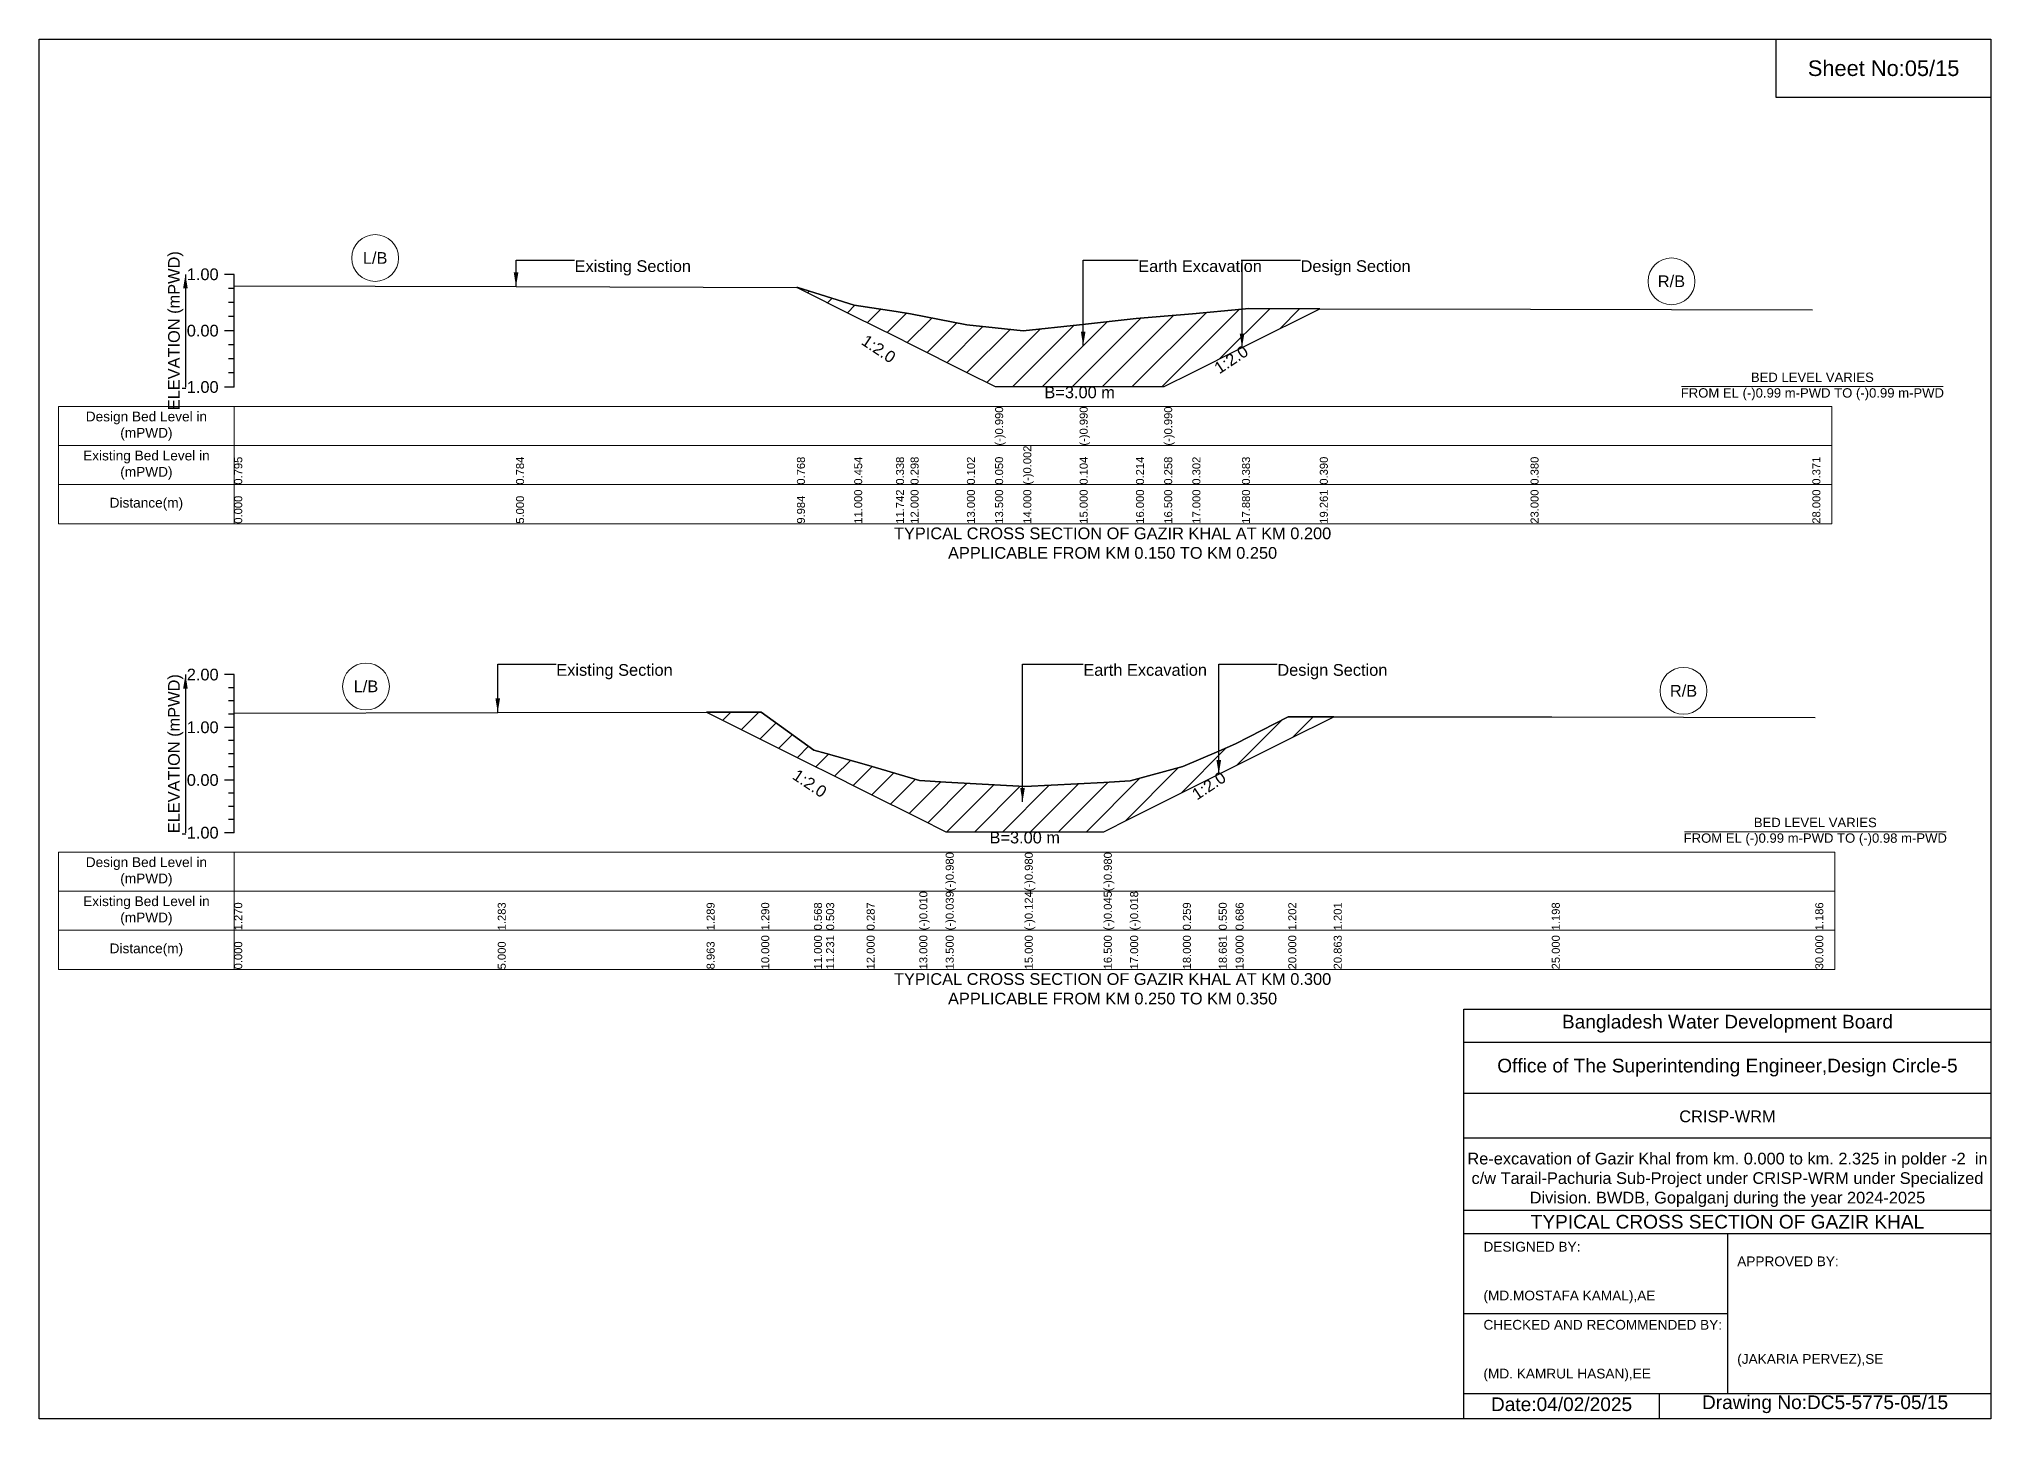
# Model space of a CAD drawing. Header units: inches. Extents: x 91000 to 258000, y -5656 to 9994.
# Drawn here: x 140000 to 148000, y -5656 to 0 of the extents above; entities that cross this region are included whole.
import ezdxf

# ---------------------------------------------------------------- set-up
doc = ezdxf.new("R2010")
doc.units = ezdxf.units.IN
doc.header["$LTSCALE"] = 7
doc.header["$MEASUREMENT"] = 0
for name, color, linetype, lineweight in [('Cross section Data Border', 7, 'Continuous', 9), ('Cross Section Labels', 7, 'Continuous', 9), ('Existing_Bed_Level for Xsection', 7, 'Continuous', 25)]:
    doc.layers.add(name, color=color, linetype=linetype, lineweight=lineweight)
doc.styles.get("Standard").update_dxf_attribs({"font": 'arial.ttf'})
doc.dimstyles.get("Standard").update_dxf_attribs({"dimtxt": 0.18, "dimasz": 0.18, "dimexe": 0.18, "dimexo": 0.0625, "dimgap": 0.09, "dimtad": 0, "dimtih": 1, "dimtoh": 1, "dimdec": 4, "dimzin": 0, "dimdsep": 46, "dimtxsty": 'Standard', "dimcen": 0.09, "dimadec": 0, "dimazin": 0, "dimtfac": 1, "dimtdec": 4, "dimtofl": 0, "dimtmove": 0, "dimatfit": 3, "dimfxl": 1, "dimtolj": 1, "dimtzin": 0, "dimarcsym": 0})

msp = doc.modelspace()

# ---------------------------------------------------------------- hatches: boundary and pattern name
at = {"layer": 'Existing_Bed_Level for Xsection'}
h = msp.add_hatch(dxfattribs=at)
h.set_pattern_fill('ANSI31', color=256, scale=693, style=0)
h.paths.add_polyline_path([(143106.3, -1018.1), (143110, -1020), (143341, -1135.5), (143512.4, -1221.2), (143572, -1251), (143803, -1366.5), (143918.5, -1424.2), (144034, -1424.2), (144265, -1424.2), (144496, -1424.2), (144611.5, -1424.2), (144727, -1366.5), (144930.4, -1264.8), (144958, -1251), (145249.3, -1105.3), (144958, -1104.5), (144930.4, -1107.1), (144727, -1125.8), (144611.5, -1135.9), (144496, -1146.1), (144265, -1171.5), (144034, -1196), (143918.5, -1184), (143803, -1172), (143572, -1126.7), (143512.4, -1117.4), (143341, -1090.7), (143110, -1018.1)])
h = msp.add_hatch(dxfattribs=at)
h.set_pattern_fill('ANSI31', color=256, scale=648, style=0)
h.paths.add_polyline_path([(142736, -2758.9), (142960, -2870.9), (143176, -2978.9), (143226, -3003.9), (143392, -3086.9), (143608, -3194.9), (143716, -3248.9), (144040, -3248.9), (144364, -3248.9), (144472, -3194.9), (144688, -3086.9), (144835.2, -3013.3), (144904, -2978.9), (145120, -2870.9), (145306.3, -2777.7), (145120, -2777.6), (144904, -2889), (144835.2, -2918.4), (144688, -2981.3), (144472, -3041.1), (144364, -3046.8), (144040, -3064), (143716, -3045.5), (143608, -3039.4), (143392, -2975.2), (143226, -2928.6), (143176, -2914.5), (142960, -2758.6)])

# ---------------------------------------------------------------- linework, layer by layer
for points in [[(140000, 0), (148000, 0), (148000, -5656), (140000, -5656)], [(147120, 0), (148000, 0), (148000, -240), (147120, -240)]]:
    msp.add_lwpolyline(points, close=True)
for points in [[(145840, -5656), (145840, -3976), (148000, -3976)], [(145840, -4112), (148000, -4112)], [(145840, -4320), (148000, -4320)], [(145840, -4504), (148000, -4504)], [(145840, -4800), (148000, -4800)], [(145840, -4896), (148000, -4896)], [(146920, -4896), (146920, -5552)], [(145840, -5224), (146920, -5224)], [(145840, -5552), (148000, -5552)], [(146640, -5552), (146640, -5656)]]:
    msp.add_lwpolyline(points)
at = {"layer": 'Cross section Data Border'}
for points in [[(140080, -1506.5), (147348, -1506.5), (147348, -1986.5), (140080, -1986.5)], [(140080, -3333.2), (147360, -3333.2), (147360, -3813.2), (140080, -3813.2)]]:
    msp.add_lwpolyline(points, close=True, dxfattribs=at)
for points in [[(140800, -1506.5), (140800, -1986.5)], [(140080, -1666.5), (147348, -1666.5)], [(140080, -1826.5), (147348, -1826.5)], [(140800, -3333.2), (140800, -3813.2)], [(140080, -3493.2), (147360, -3493.2)], [(140080, -3653.2), (147360, -3653.2)]]:
    msp.add_lwpolyline(points, dxfattribs=at)
at = {"layer": 'Cross Section Labels'}
for points in [[(146732.2, -1424.2), (147803.8, -1424.2)], [(146744.2, -3248.9), (147815.8, -3248.9)]]:
    msp.add_lwpolyline(points, dxfattribs=at)
for centre in [(141377.5, -897.7), (146690.5, -993.3), (141340, -2653.5), (146740, -2671.7)]:
    msp.add_circle(centre, 96, dxfattribs=at)
at = {"layer": 'Existing_Bed_Level for Xsection'}
for points in [[(140800, -964.5), (140760, -964.5)], [(140800, -1022.3), (140776, -1022.3)], [(140800, -1426.5), (140800, -1195.5), (140800, -964.5)], [(140800, -1011.9), (141955, -1014.4), (143106.3, -1018.1), (143110, -1018.1), (143341, -1090.7), (143512.4, -1117.4), (143572, -1126.7), (143803, -1172), (143918.5, -1184), (143918.5, -1184), (144034, -1196), (144265, -1171.5), (144265, -1171.5), (144496, -1146.1), (144611.5, -1135.9), (144611.5, -1135.9), (144727, -1125.8), (144930.4, -1107.1), (144958, -1104.5), (145249.3, -1105.3), (146113, -1107.8), (147268, -1109.8)], [(140800, -1080), (140776, -1080)], [(140800, -1195.5), (140760, -1195.5)], [(140800, -1137.8), (140776, -1137.8)], [(140800, -1253.3), (140776, -1253.3)], [(140800, -1311), (140776, -1311)], [(140800, -1426.5), (140760, -1426.5)], [(140800, -1368.8), (140776, -1368.8)], [(140800, -2605.2), (140760, -2605.2)], [(140800, -3253.2), (140800, -3037.2), (140800, -2821.2), (140800, -2605.2)], [(140800, -2659.2), (140776, -2659.2)], [(140800, -2713.2), (140776, -2713.2)], [(140800, -2767.2), (140776, -2767.2)], [(140800, -2762.9), (141880, -2760.1), (142736, -2758.9), (142960, -2758.6), (143176, -2914.5), (143226, -2928.6), (143392, -2975.2), (143608, -3039.4), (143716, -3045.5), (143716, -3045.5), (144040, -3064), (144040, -3064), (144364, -3046.8), (144364, -3046.8), (144472, -3041.1), (144688, -2981.3), (144835.2, -2918.4), (144904, -2889), (145120, -2777.6), (145306.3, -2777.7), (146200, -2778.4), (147280, -2781)], [(140800, -2821.2), (140760, -2821.2)], [(140800, -2875.2), (140776, -2875.2)], [(140800, -2929.2), (140776, -2929.2)], [(140800, -3037.2), (140760, -3037.2)], [(140800, -2983.2), (140776, -2983.2)], [(140800, -3091.2), (140776, -3091.2)], [(140800, -3145.2), (140776, -3145.2)], [(140800, -3199.2), (140776, -3199.2)], [(140800, -3253.2), (140760, -3253.2)]]:
    msp.add_lwpolyline(points, dxfattribs=at)
for points in [[(143106.3, -1018.1), (143110, -1020), (143341, -1135.5), (143512.4, -1221.2), (143572, -1251), (143803, -1366.5), (143918.5, -1424.2), (143918.5, -1424.2), (144034, -1424.2), (144265, -1424.2), (144265, -1424.2), (144496, -1424.2), (144611.5, -1424.2), (144611.5, -1424.2), (144727, -1366.5), (144930.4, -1264.8), (144958, -1251), (145249.3, -1105.3), (144958, -1104.5), (144930.4, -1107.1), (144727, -1125.8), (144611.5, -1135.9), (144611.5, -1135.9), (144496, -1146.1), (144265, -1171.5), (144265, -1171.5), (144034, -1196), (143918.5, -1184), (143918.5, -1184), (143803, -1172), (143572, -1126.7), (143512.4, -1117.4), (143341, -1090.7), (143110, -1018.1)], [(142736, -2758.9), (142960, -2870.9), (143176, -2978.9), (143226, -3003.9), (143392, -3086.9), (143608, -3194.9), (143716, -3248.9), (143716, -3248.9), (144040, -3248.9), (144040, -3248.9), (144364, -3248.9), (144364, -3248.9), (144472, -3194.9), (144688, -3086.9), (144835.2, -3013.3), (144904, -2978.9), (145120, -2870.9), (145306.3, -2777.7), (145120, -2777.6), (144904, -2889), (144835.2, -2918.4), (144688, -2981.3), (144472, -3041.1), (144364, -3046.8), (144364, -3046.8), (144040, -3064), (144040, -3064), (143716, -3045.5), (143716, -3045.5), (143608, -3039.4), (143392, -2975.2), (143226, -2928.6), (143176, -2914.5), (142960, -2758.6)]]:
    msp.add_lwpolyline(points, close=True, dxfattribs=at)

# ---------------------------------------------------------------- texts
at = {"attachment_point": 5}
for s, insert, char_height in [('Sheet No:05/15', (147560, -120), 64), ('Bangladesh Water Development Board', (146920, -4036), 56), ('Office of The Superintending Engineer,Design Circle-5', (146920, -4216), 56)]:
    msp.add_mtext(s, dxfattribs=dict(at, insert=insert, char_height=char_height))
for s, insert, char_height, width, attachment_point in [('CRISP-WRM', (146920, -4416), 48, 2240, 5), ('Re-excavation of Gazir Khal from km. 0.000 to km. 2.325 in polder -2  in c/w Tarail-Pachuria Sub-Project under CRISP-WRM under Specialized Division. BWDB, Gopalganj during the year 2024-2025', (146920, -4676), 48, 2160, 5), ('TYPICAL CROSS SECTION OF GAZIR KHAL', (146920, -4848), 56, 2240, 5), ('DESIGNED BY:^J^J^J(MD.MOSTAFA KAMAL),AE', (145920, -5056), 40, 1120, 4), ('APPROVED BY:^J^J^J^J^J^J(JAKARIA PERVEZ),SE', (146960, -5216), 40, 1120, 4), ('CHECKED AND RECOMMENDED BY:^J^J^J(MD. KAMRUL HASAN),EE', (145920, -5376), 40, 1120, 4), ('Date:04/02/2025', (146240, -5596), 56, 1120, 5), ('Drawing No:DC5-5775-05/15', (147320, -5596), 56, 1760, 5)]:
    msp.add_mtext(s, dxfattribs=dict(insert=insert, char_height=char_height, width=width, attachment_point=attachment_point))
at = {"layer": 'Cross section Data Border', "char_height": 40, "width": 640, "attachment_point": 5}
for s, insert in [('Design Bed Level in (mPWD)', (140440, -1586.5)), ('Existing Bed Level in (mPWD)', (140440, -1746.5)), ('Distance(m)', (140440, -1906.5)), ('Design Bed Level in (mPWD)', (140440, -3413.2)), ('Existing Bed Level in (mPWD)', (140440, -3573.2)), ('Distance(m)', (140440, -3733.2))]:
    msp.add_mtext(s, dxfattribs=dict(at, insert=insert))
at = {"layer": 'Cross Section Labels'}
for s, insert, char_height, attachment_point in [('L/B', (141377.5, -897.7), 48, 5), ('Existing Section', (142195, -906.8), 48, 1), ('Earth Excavation', (144505, -906.8), 48, 1), ('Design Section', (145170.4, -906.8), 48, 1), ('R/B', (146690.5, -993.3), 48, 5), ('B=3.00 m', (144265, -1424.2), 48, 2), ('BED LEVEL VARIES ^JFROM EL (-)0.99 m-PWD TO (-)0.99 m-PWD', (147268, -1424.2), 38.4, 5), ('TYPICAL CROSS SECTION OF GAZIR KHAL AT KM 0.200^JAPPLICABLE FROM KM 0.150 TO KM 0.250', (144400, -2066.5), 48, 5), ('Existing Section', (142120, -2562), 48, 1), ('Earth Excavation', (144280, -2562), 48, 1), ('Design Section', (145075.2, -2562), 48, 1), ('L/B', (141340, -2653.5), 48, 5), ('R/B', (146740, -2671.7), 48, 5), ('BED LEVEL VARIES ^JFROM EL (-)0.99 m-PWD TO (-)0.98 m-PWD', (147280, -3248.9), 38.4, 5), ('B=3.00 m', (144040, -3248.9), 48, 2), ('TYPICAL CROSS SECTION OF GAZIR KHAL AT KM 0.300^JAPPLICABLE FROM KM 0.250 TO KM 0.350', (144400, -3893.2), 48, 5)]:
    msp.add_mtext(s, dxfattribs=dict(at, insert=insert, char_height=char_height, attachment_point=attachment_point))
at = {"layer": 'Cross Section Labels', "char_height": 48, "attachment_point": 2}
for insert, rotation in [((143454.6, -1250), 326.30993), ((144872.6, -1293.7), 33.69007), ((143172, -3030.9), 326.30993), ((144781.2, -3040.3), 33.69007)]:
    msp.add_mtext('1:2.0', dxfattribs=dict(at, insert=insert, rotation=rotation))
at = {"layer": 'Existing_Bed_Level for Xsection', "rotation": 90}
for s, insert, char_height, attachment_point in [('ELEVATION (mPWD)', (140560, -1195.5), 48, 5), ('(-)0.990', (143918.5, -1666.5), 32.8, 1), ('(-)0.990', (144265, -1666.5), 32.8, 1), ('(-)0.990', (144611.5, -1666.5), 32.8, 1), ('(-)0.002', (144034, -1826.5), 32.8, 1), ('0.795', (140800, -1826.5), 32.8, 1), ('0.784', (141955, -1826.5), 32.8, 1), ('0.768', (143106.3, -1826.5), 32.8, 1), ('0.454', (143341, -1826.5), 32.8, 1), ('0.338', (143512.4, -1826.5), 32.8, 1), ('0.298', (143572, -1826.5), 32.8, 1), ('0.102', (143803, -1826.5), 32.8, 1), ('0.050', (143918.5, -1826.5), 32.8, 1), ('0.104', (144265, -1826.5), 32.8, 1), ('0.214', (144496, -1826.5), 32.8, 1), ('0.258', (144611.5, -1826.5), 32.8, 1), ('0.302', (144727, -1826.5), 32.8, 1), ('0.383', (144930.4, -1826.5), 32.8, 1), ('0.390', (145249.3, -1826.5), 32.8, 1), ('0.380', (146113, -1826.5), 32.8, 1), ('0.371', (147268, -1826.5), 32.8, 1), ('0.000', (140800, -1986.5), 32.8, 1), ('5.000', (141955, -1986.5), 32.8, 1), ('9.984', (143106.3, -1986.5), 32.8, 1), ('11.000', (143341, -1986.5), 32.8, 1), ('11.742', (143512.4, -1986.5), 32.8, 1), ('12.000', (143572, -1986.5), 32.8, 1), ('13.000', (143803, -1986.5), 32.8, 1), ('13.500', (143918.5, -1986.5), 32.8, 1), ('14.000', (144034, -1986.5), 32.8, 1), ('15.000', (144265, -1986.5), 32.8, 1), ('16.000', (144496, -1986.5), 32.8, 1), ('16.500', (144611.5, -1986.5), 32.8, 1), ('17.000', (144727, -1986.5), 32.8, 1), ('17.880', (144930.4, -1986.5), 32.8, 1), ('19.261', (145249.3, -1986.5), 32.8, 1), ('23.000', (146113, -1986.5), 32.8, 1), ('28.000', (147268, -1986.5), 32.8, 1), ('ELEVATION (mPWD)', (140560, -2929.2), 48, 5), ('(-)0.980', (143716, -3493.2), 32.8, 1), ('(-)0.980', (144040, -3493.2), 32.8, 1), ('(-)0.980', (144364, -3493.2), 32.8, 1), ('(-)0.010', (143608, -3653.2), 32.8, 1), ('(-)0.039', (143716, -3653.2), 32.8, 1), ('(-)0.124', (144040, -3653.2), 32.8, 1), ('(-)0.045', (144364, -3653.2), 32.8, 1), ('(-)0.018', (144472, -3653.2), 32.8, 1), ('1.270', (140800, -3653.2), 32.8, 1), ('1.283', (141880, -3653.2), 32.8, 1), ('1.289', (142736, -3653.2), 32.8, 1), ('1.290', (142960, -3653.2), 32.8, 1), ('0.568', (143176, -3653.2), 32.8, 1), ('0.503', (143226, -3653.2), 32.8, 1), ('0.287', (143392, -3653.2), 32.8, 1), ('0.259', (144688, -3653.2), 32.8, 1), ('0.550', (144835.2, -3653.2), 32.8, 1), ('0.686', (144904, -3653.2), 32.8, 1), ('1.202', (145120, -3653.2), 32.8, 1), ('1.201', (145306.3, -3653.2), 32.8, 1), ('1.198', (146200, -3653.2), 32.8, 1), ('1.186', (147280, -3653.2), 32.8, 1), ('10.000', (142960, -3813.2), 32.8, 1), ('11.000', (143176, -3813.2), 32.8, 1), ('11.231', (143226, -3813.2), 32.8, 1), ('12.000', (143392, -3813.2), 32.8, 1), ('13.000', (143608, -3813.2), 32.8, 1), ('13.500', (143716, -3813.2), 32.8, 1), ('15.000', (144040, -3813.2), 32.8, 1), ('16.500', (144364, -3813.2), 32.8, 1), ('17.000', (144472, -3813.2), 32.8, 1), ('18.000', (144688, -3813.2), 32.8, 1), ('18.681', (144835.2, -3813.2), 32.8, 1), ('19.000', (144904, -3813.2), 32.8, 1), ('20.000', (145120, -3813.2), 32.8, 1), ('20.863', (145306.3, -3813.2), 32.8, 1), ('25.000', (146200, -3813.2), 32.8, 1), ('30.000', (147280, -3813.2), 32.8, 1), ('0.000', (140800, -3813.2), 32.8, 1), ('5.000', (141880, -3813.2), 32.8, 1), ('8.963', (142736, -3813.2), 32.8, 1)]:
    msp.add_mtext(s, dxfattribs=dict(at, insert=insert, char_height=char_height, attachment_point=attachment_point))
at = {"layer": 'Existing_Bed_Level for Xsection', "char_height": 48, "attachment_point": 6}
for s, insert in [('1.00', (140736, -964.5)), ('0.00', (140736, -1195.5)), ('-1.00', (140736, -1426.5)), ('2.00', (140736, -2605.2)), ('1.00', (140736, -2821.2)), ('0.00', (140736, -3037.2)), ('-1.00', (140736, -3253.2))]:
    msp.add_mtext(s, dxfattribs=dict(at, insert=insert))

# ---------------------------------------------------------------- leaders
at = {"layer": 'Cross Section Labels', "annotation_type": 0, "has_hookline": 1, "hookline_direction": 0}
for points, text_width in [([(141955, -1014.4), (141955, -906.8), (142194.9, -906.8)], 467.2), ([(144279.4, -1256.8), (144279.4, -906.8), (144504.9, -906.8)], 497), ([(144930.4, -1264.8), (144930.4, -906.8), (145170.3, -906.8)], 441.2), ([(141880, -2760.1), (141880, -2562), (142119.9, -2562)], 467.2), ([(144030.8, -3126.9), (144030.8, -2562), (144279.9, -2562)], 497), ([(144835.2, -3013.3), (144835.2, -2562), (145075.1, -2562)], 441.2)]:
    msp.add_leader(points, dimstyle='Standard', override={"dimasz": 57.6}, dxfattribs=dict(at, text_width=text_width))
at = {"layer": 'Existing_Bed_Level for Xsection'}
for points in [[(140600, -964.5), (140600, -1426.5)], [(140600, -2605.2), (140600, -3253.2)]]:
    msp.add_leader(points, dimstyle='Standard', override={"dimasz": 57.6}, dxfattribs=at)

doc.saveas('drawing.dxf')
